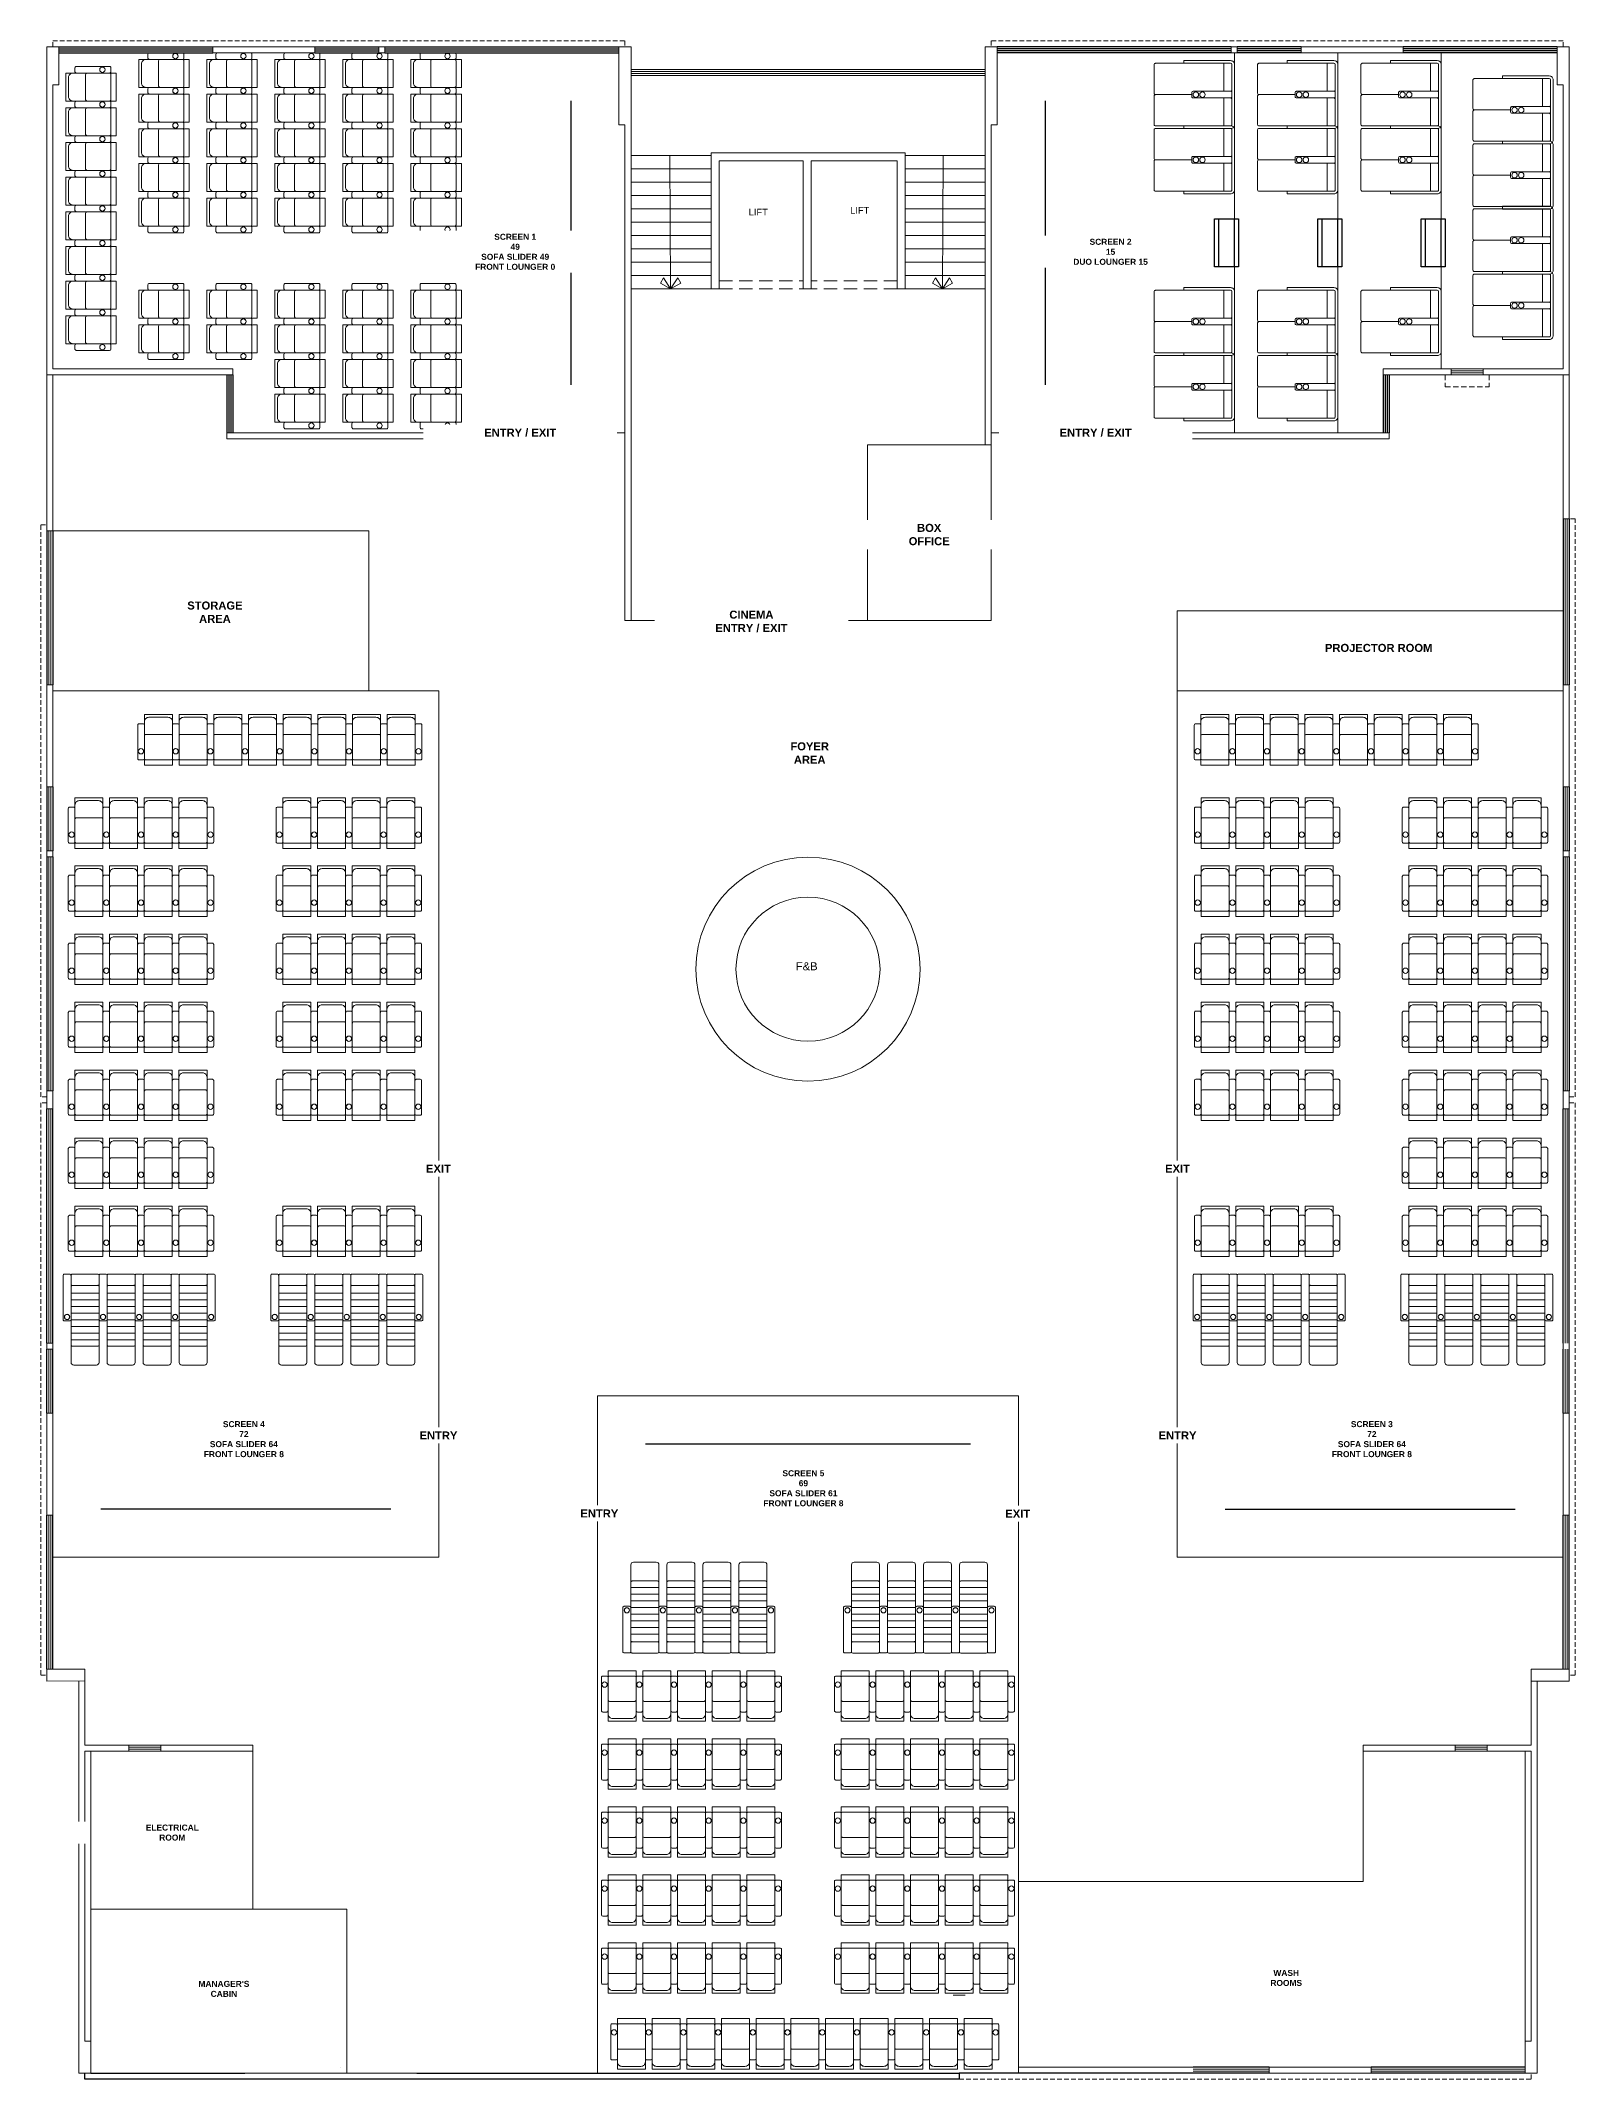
# Model space of a CAD drawing. Header units: inches. Extents: x 1807 to 67852, y 1160 to 20242.
# Drawn here: x 62812 to 63962, y 3466 to 4995 of the extents above; entities that cross this region are included whole.
import ezdxf
from ezdxf.lldxf.tags import DXFTag

# ---------------------------------------------------------------- set-up
doc = ezdxf.new("R2010")
doc.units = ezdxf.units.IN
doc.header["$MEASUREMENT"] = 0
doc.linetypes.add('DASHED', pattern=[0.75, 0.5, -0.25])
for name, color, linetype, lineweight in [('02WINDOW & DOTTED', 8, 'Continuous', 20), ('AP_TEXT', 7, 'Continuous', 13), ('CHAIRS', 34, 'Continuous', 20), ('elev1', 250, 'Continuous', 15), ('Nstair', 8, 'Continuous', 20), ('PROJ.', 8, 'DASHED', 20), ('RAILING', 8, 'Continuous', 25), ('Railing 01', 8, 'Continuous', 18), ('SHOP TEXT', 7, 'Continuous', 15), ('text', 7, 'Continuous', 15), ('wall', 7, 'Continuous', 20), ('WALLS', 7, 'Continuous', 20), ('WINDOW', 8, 'Continuous', 15)]:
    doc.layers.add(name, color=color, linetype=linetype, lineweight=lineweight)
for name, color, linetype in [('Chair', 34, 'Continuous'), ('GF', 36, 'Continuous'), ('step light', 250, 'Continuous')]:
    doc.layers.add(name, color=color, linetype=linetype)
doc.styles.add('Krupalu 1', font='arial.ttf')
doc.styles.add('title block', font='')
doc.styles.get('title block').set_extended_font_data('Gulim')
tags = doc.linetypes.add('HIDDEN', pattern=[0.375, 0.25, -0.125]).pattern_tags.tags
tags[6:7] = [DXFTag(74, 4), DXFTag(75, 0), DXFTag(340, '0'), DXFTag(46, 1.0), DXFTag(50, 0.0), DXFTag(44, 0.0), DXFTag(45, 0.0)]
tags[4:5] = [DXFTag(74, 4), DXFTag(75, 0), DXFTag(340, '0'), DXFTag(46, 1.0), DXFTag(50, 0.0), DXFTag(44, 0.0), DXFTag(45, 0.0)]

# ---------------------------------------------------------------- blocks, each defined once
blk = doc.blocks.new('Recliner chair-01')
at = {"layer": 'CHAIRS', "linetype": 'HIDDEN', "lineweight": -2}
blk.add_lwpolyline([(-10.5, 33.9), (10.5, 33.9), (10.5, -4), (-10.5, -4)], close=True, dxfattribs=at)
at = {"layer": 'CHAIRS', "lineweight": -2}
for points in [[(-7.1, 31.9), (7.1, 31.9, -0.414214), (10.5, 28.5), (10.5, 1, -0.414214), (9.5, 0), (-9.5, 0, -0.414214), (-10.5, 1), (-10.5, 28.5, -0.414214)], [(-10.5, 1), (-10.5, 26, 0.414214), (-11.5, 27), (-14.5, 27, 0.414214), (-15.5, 26), (-15.5, 1, 0.414214), (-14.5, 0), (-11.5, 0, 0.414214)], [(10.5, 1), (10.5, 18, 0.414214), (9.5, 19), (-9.5, 19, 0.414214), (-10.5, 18), (-10.5, 1, 0.414214), (-9.5, 0), (9.5, 0, 0.414214)], [(10.5, 1), (10.5, 26, -0.414214), (11.5, 27), (14.5, 27, -0.414214), (15.5, 26), (15.5, 1, -0.414214), (14.5, 0), (11.5, 0, -0.414214)]]:
    blk.add_lwpolyline(points, format="xyb", close=True, dxfattribs=at)
for centre in [(-13, 6.4), (13.1, 6.4)]:
    blk.add_circle(centre, 2, dxfattribs=at)
blk = doc.blocks.new('*U539')
at = {"layer": 'CHAIRS'}
blk.add_blockref('Recliner chair-01', (0, -14.9), dxfattribs=at)
blk = doc.blocks.new('*U538')
at = {"layer": 'GF', "color": 0, "linetype": 'ByBlock', "lineweight": -2}
for p in [(0, 0), (26, 0), (52, 0), (78, 0)]:
    blk.add_blockref('*U539', p, dxfattribs=at)
at = {"layer": 'GF', "color": 0, "linetype": 'ByBlock', "lineweight": -2, "transparency": 16777216}
for p in [(104, 0), (130, 0), (156, 0), (182, 0)]:
    blk.add_blockref('*U539', p, dxfattribs=at)
blk = doc.blocks.new('*U545')
at = {"layer": 'CHAIRS'}
blk.add_blockref('Recliner chair-01', (0, -14.9), dxfattribs=at)
blk = doc.blocks.new('*U544')
at = {"layer": 'GF', "color": 0, "linetype": 'ByBlock', "lineweight": -2}
for p in [(0, 0), (26, 0), (52, 0), (78, 0)]:
    blk.add_blockref('*U545', p, dxfattribs=at)
at = {"layer": 'GF', "color": 0, "linetype": 'ByBlock', "lineweight": -2, "transparency": 16777216}
for p in [(0, -51), (26, -51), (52, -51), (78, -51), (0, -102), (26, -102), (52, -102), (78, -102), (0, -153), (26, -153), (52, -153), (78, -153), (0, -204), (26, -204), (52, -204), (78, -204), (0, -255), (26, -255), (52, -255), (78, -255), (0, -306), (26, -306), (52, -306), (78, -306)]:
    blk.add_blockref('*U545', p, dxfattribs=at)
blk = doc.blocks.new("Lounger - 21''")
at = {"layer": 'CHAIRS', "color": 250}
for p, q in [((-10.5, -14.3), (10.5, -14.3)), ((-10.5, -19.3), (10.5, -19.3)), ((-10.5, -24.3), (10.5, -24.3)), ((-10.5, -29.3), (10.5, -29.3)), ((-10.5, -34.3), (10.5, -34.3)), ((-10.5, -39.3), (10.5, -39.3)), ((-10.5, -44.3), (10.5, -44.3)), ((-10.5, -49.3), (10.5, -49.3))]:
    blk.add_line(p, q, dxfattribs=at)
at = {"layer": 'CHAIRS'}
for points in [[(-9.5, -8.5), (9.5, -8.5, 0.414214), (10.5, -7.5), (10.5, -1, 0.414214), (9.5, 0), (-9.5, 0, 0.414214), (-10.5, -1), (-10.5, -7.5, 0.414214)], [(-16.5, -1.1), (-16.5, -34.1, 0.414214), (-15.5, -35.1), (-11.5, -35.1, 0.414214), (-10.5, -34.1), (-10.5, -1.1, 0.414214), (-11.5, -0.1), (-15.5, -0.1, 0.414214)], [(-9.5, -8.5), (9.5, -8.5, -0.414214), (10.5, -9.5), (10.5, -66.2, -0.414214), (8.5, -68.2), (-8.5, -68.2, -0.414214), (-10.5, -66.2), (-10.5, -9.5, -0.414214)], [(16.5, -1.1), (16.5, -34.1, -0.414214), (15.5, -35.1), (11.5, -35.1, -0.414214), (10.5, -34.1), (10.5, -1.1, -0.414214), (11.5, -0.1), (15.5, -0.1, -0.414214)]]:
    blk.add_lwpolyline(points, format="xyb", close=True, dxfattribs=at)
blk.add_lwpolyline([(-10.5, -43.7), (-10.5, -53.1, 0.414214), (-9.5, -54.1), (9.5, -54.1, 0.414214), (10.5, -53.1), (10.5, -43.7)], format="xyb", dxfattribs=at)
for centre, radius in [((-13.5, -32.1), 1.99), ((-13.5, -32.1), 1.89), ((13.5, -32.1), 1.99), ((13.5, -32.1), 1.89)]:
    blk.add_circle(centre, radius, dxfattribs=at)
blk = doc.blocks.new('*U549')
at = {"layer": 'CHAIRS'}
blk.add_blockref("Lounger - 21''", (0, 34.1, -172020), dxfattribs=at)
blk = doc.blocks.new('*U548')
at = {"layer": 'elev1', "color": 0, "linetype": 'ByBlock', "lineweight": -2}
for p in [(0, 0), (27, 0), (54, 0), (81, 0)]:
    blk.add_blockref('*U549', p, dxfattribs=at)
blk = doc.blocks.new('*U535')
at = {"layer": 'CHAIRS'}
blk.add_blockref("Lounger - 21''", (0, 34.1, -172020), dxfattribs=at)
blk = doc.blocks.new('*U534')
at = {"layer": 'elev1', "color": 0, "linetype": 'ByBlock', "lineweight": -2}
for p in [(0, 0), (27, 0), (54, 0), (81, 0)]:
    blk.add_blockref('*U535', p, dxfattribs=at)
blk = doc.blocks.new('*U543')
at = {"layer": 'CHAIRS'}
blk.add_blockref('Recliner chair-01', (0, -14.9), dxfattribs=at)
blk = doc.blocks.new('*U542')
at = {"layer": 'GF', "color": 0, "linetype": 'ByBlock', "lineweight": -2}
for p in [(0, 0), (26, 0), (52, 0), (78, 0)]:
    blk.add_blockref('*U543', p, dxfattribs=at)
at = {"layer": 'GF', "color": 0, "linetype": 'ByBlock', "lineweight": -2, "transparency": 16777216}
for p in [(104, 0), (130, 0), (156, 0), (182, 0)]:
    blk.add_blockref('*U543', p, dxfattribs=at)
blk = doc.blocks.new('*U531')
at = {"layer": 'CHAIRS'}
blk.add_blockref('Recliner chair-01', (0, -14.9), dxfattribs=at)
blk = doc.blocks.new('*U530')
at = {"layer": 'GF', "color": 0, "linetype": 'ByBlock', "lineweight": -2}
for p in [(0, 0), (26, 0), (52, 0), (78, 0)]:
    blk.add_blockref('*U531', p, dxfattribs=at)
at = {"layer": 'GF', "color": 0, "linetype": 'ByBlock', "lineweight": -2, "transparency": 16777216}
for p in [(0, -51), (26, -51), (52, -51), (78, -51), (0, -102), (26, -102), (52, -102), (78, -102), (0, -153), (26, -153), (52, -153), (78, -153), (0, -204), (26, -204), (52, -204), (78, -204), (0, -255), (26, -255), (52, -255), (78, -255), (0, -306), (26, -306), (52, -306), (78, -306)]:
    blk.add_blockref('*U531', p, dxfattribs=at)
blk = doc.blocks.new('*U547')
at = {"layer": 'CHAIRS'}
blk.add_blockref("Lounger - 21''", (0, 34.1, -172020), dxfattribs=at)
blk = doc.blocks.new('*U546')
at = {"layer": 'elev1', "color": 0, "linetype": 'ByBlock', "lineweight": -2}
for p in [(0, 0), (27, 0), (54, 0), (81, 0)]:
    blk.add_blockref('*U547', p, dxfattribs=at)
blk = doc.blocks.new('*U541')
at = {"layer": 'CHAIRS'}
blk.add_blockref('Recliner chair-01', (0, -14.9), dxfattribs=at)
blk = doc.blocks.new('*U540')
at = {"layer": 'GF', "color": 0, "linetype": 'ByBlock', "lineweight": -2}
for p in [(0, 0), (26, 0), (52, 0), (78, 0)]:
    blk.add_blockref('*U541', p, dxfattribs=at)
at = {"layer": 'GF', "color": 0, "linetype": 'ByBlock', "lineweight": -2, "transparency": 16777216}
for p in [(0, -51), (26, -51), (52, -51), (78, -51), (0, -102), (26, -102), (52, -102), (78, -102), (0, -153), (26, -153), (52, -153), (78, -153), (0, -204), (26, -204), (52, -204), (78, -204)]:
    blk.add_blockref('*U541', p, dxfattribs=at)
blk = doc.blocks.new('*U551')
at = {"layer": 'CHAIRS'}
blk.add_blockref("Lounger - 21''", (0, 34.1, -172020), dxfattribs=at)
blk = doc.blocks.new('*U550')
at = {"layer": 'elev1', "color": 0, "linetype": 'ByBlock', "lineweight": -2}
for p in [(0, 0), (27, 0), (54, 0), (81, 0)]:
    blk.add_blockref('*U551', p, dxfattribs=at)
blk = doc.blocks.new('*U553')
at = {"layer": 'CHAIRS'}
blk.add_blockref('Recliner chair-01', (0, -14.9), dxfattribs=at)
blk = doc.blocks.new('*U552')
at = {"layer": 'GF', "color": 0, "linetype": 'ByBlock', "lineweight": -2}
for p in [(0, 0), (26, 0), (52, 0), (78, 0)]:
    blk.add_blockref('*U553', p, dxfattribs=at)
at = {"layer": 'GF', "color": 0, "linetype": 'ByBlock', "lineweight": -2, "transparency": 16777216}
for p in [(104, 0), (130, 0), (156, 0), (182, 0)]:
    blk.add_blockref('*U553', p, dxfattribs=at)
blk = doc.blocks.new('*U555')
at = {"layer": 'CHAIRS'}
blk.add_blockref('Recliner chair-01', (0, -14.9), dxfattribs=at)
blk = doc.blocks.new('*U554')
at = {"layer": 'GF', "color": 0, "linetype": 'ByBlock', "lineweight": -2}
for p in [(0, 0), (26, 0), (52, 0)]:
    blk.add_blockref('*U555', p, dxfattribs=at)
at = {"layer": 'GF', "color": 0, "linetype": 'ByBlock', "lineweight": -2, "transparency": 16777216}
for p in [(78, 0), (104, 0), (0, -51), (26, -51), (52, -51), (78, -51), (104, -51), (0, -102), (26, -102), (52, -102), (78, -102), (104, -102), (0, -153), (26, -153), (52, -153), (78, -153), (104, -153), (0, -204), (26, -204), (52, -204), (78, -204), (104, -204)]:
    blk.add_blockref('*U555', p, dxfattribs=at)
blk = doc.blocks.new('*U557')
at = {"layer": 'CHAIRS'}
blk.add_blockref('Recliner chair-01', (0, -14.9), dxfattribs=at)
blk = doc.blocks.new('*U556')
at = {"layer": 'GF', "color": 0, "linetype": 'ByBlock', "lineweight": -2}
for p in [(0, 0), (26, 0)]:
    blk.add_blockref('*U557', p, dxfattribs=at)
at = {"layer": 'GF', "color": 0, "linetype": 'ByBlock', "lineweight": -2, "transparency": 16777216}
for p in [(0, -51), (26, -51)]:
    blk.add_blockref('*U557', p, dxfattribs=at)
blk = doc.blocks.new('*U559')
at = {"layer": 'CHAIRS'}
blk.add_blockref('Recliner chair-01', (0, -14.9), dxfattribs=at)
blk = doc.blocks.new('*U558')
at = {"layer": 'GF', "color": 0, "linetype": 'ByBlock', "lineweight": -2}
for p in [(0, 0), (26, 0)]:
    blk.add_blockref('*U559', p, dxfattribs=at)
at = {"layer": 'GF', "color": 0, "linetype": 'ByBlock', "lineweight": -2, "transparency": 16777216}
for p in [(52, 0), (78, 0), (0, -51), (26, -51), (52, -51), (78, -51), (0, -102), (26, -102), (52, -102), (78, -102)]:
    blk.add_blockref('*U559', p, dxfattribs=at)
blk = doc.blocks.new('*U561')
at = {"layer": 'CHAIRS'}
blk.add_blockref('Recliner chair-01', (0, -14.9), dxfattribs=at)
blk = doc.blocks.new('*U560')
at = {"layer": 'GF', "color": 0, "linetype": 'ByBlock', "lineweight": -2}
for p in [(0, 0), (26, 0), (52, 0), (78, 0)]:
    blk.add_blockref('*U561', p, dxfattribs=at)
at = {"layer": 'GF', "color": 0, "linetype": 'ByBlock', "lineweight": -2, "transparency": 16777216}
for p in [(104, 0), (130, 0), (156, 0), (182, 0), (208, 0), (234, 0), (260, 0)]:
    blk.add_blockref('*U561', p, dxfattribs=at)
blk = doc.blocks.new('*U563')
at = {"layer": 'CHAIRS'}
blk.add_blockref('Recliner chair-01', (0, -14.9), dxfattribs=at)
blk = doc.blocks.new('*U562')
at = {"layer": 'GF', "color": 0, "linetype": 'ByBlock', "lineweight": -2}
for p in [(0, 0), (26, 0), (52, 0), (78, 0)]:
    blk.add_blockref('*U563', p, dxfattribs=at)
at = {"layer": 'GF', "color": 0, "linetype": 'ByBlock', "lineweight": -2, "transparency": 16777216}
for p in [(104, 0), (0, -51), (26, -51), (52, -51), (78, -51), (104, -51), (0, -102), (26, -102), (52, -102), (78, -102), (104, -102), (0, -153), (26, -153), (52, -153), (78, -153), (104, -153), (0, -204), (26, -204), (52, -204), (78, -204), (104, -204)]:
    blk.add_blockref('*U563', p, dxfattribs=at)
blk = doc.blocks.new('*U569')
at = {"layer": 'CHAIRS'}
blk.add_blockref('Recliner chair-01', (0, -14.9), dxfattribs=at)
blk = doc.blocks.new('*U568')
at = {"layer": 'GF', "color": 0, "linetype": 'ByBlock', "lineweight": -2}
for p in [(0, 0), (26, 0), (52, 0), (78, 0)]:
    blk.add_blockref('*U569', p, dxfattribs=at)
at = {"layer": 'GF', "color": 0, "linetype": 'ByBlock', "lineweight": -2, "transparency": 16777216}
for p in [(104, 0), (0, -51), (26, -51), (52, -51), (78, -51), (104, -51), (0, -102), (26, -102), (52, -102), (78, -102), (104, -102), (0, -153), (26, -153), (52, -153), (78, -153), (104, -153), (0, -204), (26, -204), (52, -204), (78, -204), (104, -204)]:
    blk.add_blockref('*U569', p, dxfattribs=at)
blk = doc.blocks.new('*U567')
at = {"layer": 'CHAIRS'}
blk.add_blockref("Lounger - 21''", (0, 34.1, -172020), dxfattribs=at)
blk = doc.blocks.new('*U566')
at = {"layer": 'elev1', "color": 0, "linetype": 'ByBlock', "lineweight": -2}
for p in [(0, 0), (27, 0), (54, 0), (81, 0)]:
    blk.add_blockref('*U567', p, dxfattribs=at)
blk = doc.blocks.new('*U571')
at = {"layer": 'CHAIRS'}
blk.add_blockref("Lounger - 21''", (0, 34.1, -172020), dxfattribs=at)
blk = doc.blocks.new('*U570')
at = {"layer": 'elev1', "color": 0, "linetype": 'ByBlock', "lineweight": -2}
for p in [(0, 0), (27, 0), (54, 0), (81, 0)]:
    blk.add_blockref('*U571', p, dxfattribs=at)
blk = doc.blocks.new('*U565')
at = {"layer": 'CHAIRS'}
blk.add_blockref('Recliner chair-01', (0, -14.9), dxfattribs=at)
blk = doc.blocks.new('*U564')
at = {"layer": 'GF', "color": 0, "linetype": 'ByBlock', "lineweight": -2}
for p in [(0, 0), (26, 0), (52, 0), (78, 0)]:
    blk.add_blockref('*U565', p, dxfattribs=at)
blk = doc.blocks.new('*U573')
at = {"layer": 'CHAIRS'}
blk.add_blockref('Recliner chair-01', (0, -14.9), dxfattribs=at)
blk = doc.blocks.new('*U572')
at = {"layer": 'GF', "color": 0, "linetype": 'ByBlock', "lineweight": -2}
for p in [(0, 0), (26, 0), (52, 0), (78, 0)]:
    blk.add_blockref('*U573', p, dxfattribs=at)
at = {"layer": 'GF', "color": 0, "linetype": 'ByBlock', "lineweight": -2, "transparency": 16777216}
for p in [(0, -51), (26, -51), (52, -51), (78, -51), (0, -102), (26, -102), (52, -102), (78, -102), (0, -153), (26, -153), (52, -153), (78, -153), (0, -204), (26, -204), (52, -204), (78, -204)]:
    blk.add_blockref('*U573', p, dxfattribs=at)
blk = doc.blocks.new('*U575')
at = {"layer": 'CHAIRS'}
blk.add_blockref('Recliner chair-01', (0, -14.9), dxfattribs=at)
blk = doc.blocks.new('*U574')
at = {"layer": 'GF', "color": 0, "linetype": 'ByBlock', "lineweight": -2}
for p in [(0, 0), (26, 0), (52, 0), (78, 0)]:
    blk.add_blockref('*U575', p, dxfattribs=at)
blk = doc.blocks.new('Lounger with enclosure - Single arm-flat-18')
at = {"layer": 'CHAIRS', "ltscale": 5}
for p, q in [((-607, -207), (-65, -207)), ((65, -207), (607, -207))]:
    blk.add_line(p, q, dxfattribs=at)
at = {"layer": 'CHAIRS'}
for points in [[(-658, -981), (-607, -981), (-607, -77, -0.414214), (-581, -52), (581, -52, -0.414214), (607, -77), (607, -981), (658, -981), (658, -77, 0.414214), (581, 0), (-581, 0, 0.414214), (-658, -77)], [(39, -826), (-39, -826, -0.414214), (-65, -800), (-65, -77, -0.414214), (-39, -52), (39, -52, -0.414214), (65, -77), (65, -800, -0.414214)]]:
    blk.add_lwpolyline(points, format="xyb", close=True, dxfattribs=at)
for points in [[(0, -826), (0, -1528, -0.414214), (-26, -1554), (-581, -1554, -0.414214), (-607, -1528), (-607, -77, -0.414214), (-581, -52), (-90, -52, -0.414214), (-65, -77), (-65, -800, 0.414214), (-39, -826), (0, -826)], [(0, -826), (0, -1528, 0.414214), (26, -1554), (581, -1554, 0.414214), (607, -1528), (607, -77, 0.414214), (581, -52), (90, -52, 0.414214), (65, -77), (65, -800, -0.414214), (39, -826), (0, -826)]]:
    blk.add_lwpolyline(points, format="xyb", dxfattribs=at)
at = {"layer": 'CHAIRS', "ltscale": 5}
for centre in [(0, -620), (0, -749)]:
    blk.add_circle(centre, 52.9, dxfattribs=at)
blk = doc.blocks.new('*U577')
at = {"layer": 'WALLS', "ltscale": 5, "xscale": 0.0387378005297279, "yscale": 0.0387378005297279, "zscale": 0.0387378005297279}
blk.add_blockref('Lounger with enclosure - Single arm-flat-18', (0, 30.1), dxfattribs=at)
blk = doc.blocks.new('*U576')
at = {"layer": 'Chair', "color": 0, "linetype": 'ByBlock', "lineweight": -2}
for p in [(0, 0), (48.9, 0), (97.7, 0), (146.6, 0)]:
    blk.add_blockref('*U577', p, dxfattribs=at)
blk = doc.blocks.new('*U579')
at = {"layer": 'WALLS', "ltscale": 5, "xscale": 0.0387378005297279, "yscale": 0.0387378005297279, "zscale": 0.0387378005297279}
blk.add_blockref('Lounger with enclosure - Single arm-flat-18', (0, 30.1), dxfattribs=at)
blk = doc.blocks.new('*U578')
at = {"layer": 'Chair', "color": 0, "linetype": 'ByBlock', "lineweight": -2}
blk.add_blockref('*U579', (0, 0), dxfattribs=at)
blk = doc.blocks.new('*U533')
at = {"layer": 'WALLS', "ltscale": 5, "xscale": 0.0387378005297279, "yscale": 0.0387378005297279, "zscale": 0.0387378005297279}
blk.add_blockref('Lounger with enclosure - Single arm-flat-18', (0, 30.1), dxfattribs=at)
blk = doc.blocks.new('*U532')
at = {"layer": 'Chair', "color": 0, "linetype": 'ByBlock', "lineweight": -2}
for p in [(0, 0), (48.9, 0), (0, -77.5), (48.9, -77.5), (0, -155), (48.9, -155)]:
    blk.add_blockref('*U533', p, dxfattribs=at)
blk = doc.blocks.new('steplight')
at = {"layer": 'step light', "ltscale": 60, "elevation": 1.4}
for points in [[(161565.4, -82860.6), (161583.4, -82860.6), (161583.4, -82896.6), (161565.4, -82896.6)], [(161565.4, -82860.6), (161568.4, -82860.6), (161568.4, -82896.6), (161565.4, -82896.6)], [(161580.4, -82860.6), (161583.4, -82860.6), (161583.4, -82896.6), (161580.4, -82896.6)]]:
    blk.add_lwpolyline(points, close=True, dxfattribs=at)
blk = doc.blocks.new('*U537')
at = {"layer": 'WALLS', "ltscale": 5, "xscale": 0.0387378005297279, "yscale": 0.0387378005297279, "zscale": 0.0387378005297279}
blk.add_blockref('Lounger with enclosure - Single arm-flat-18', (0, 30.1), dxfattribs=at)
blk = doc.blocks.new('*U536')
at = {"layer": 'Chair', "color": 0, "linetype": 'ByBlock', "lineweight": -2}
blk.add_blockref('*U537', (0, 0), dxfattribs=at)
at = {"layer": 'Chair', "color": 0, "linetype": 'ByBlock', "lineweight": -2, "transparency": 16777216}
for p in [(48.9, 0), (0, -77.5), (48.9, -77.5)]:
    blk.add_blockref('*U537', p, dxfattribs=at)

msp = doc.modelspace()

# ---------------------------------------------------------------- linework, layer by layer
at = {"layer": '02WINDOW & DOTTED'}
for p, q in [((63519.8, 4973.4), (63254.1, 4973.4)), ((63519.8, 4971.9), (63254.1, 4971.9)), ((63519.8, 4970.4), (63254.1, 4970.4)), ((63519.8, 4968.9), (63254.1, 4968.9))]:
    msp.add_line(p, q, dxfattribs=at)
at = {"layer": '02WINDOW & DOTTED', "linetype": 'DASHED', "ltscale": 20}
for p, q in [((63320.3, 4814.9), (63383.3, 4814.9)), ((63453.8, 4814.9), (63389.3, 4814.9)), ((63320.3, 4808.9), (63383.3, 4808.9)), ((63453.8, 4808.9), (63389.3, 4808.9))]:
    msp.add_line(p, q, dxfattribs=at)
at = {"layer": 'Nstair', "ltscale": 10}
for p, q in [((63314.3, 4908.9), (63254.3, 4908.9)), ((63283.5, 4908.9), (63284, 4808.9)), ((63459.8, 4908.9), (63519.8, 4908.9)), ((63488.4, 4908.9), (63487.8, 4808.9)), ((63314.3, 4898.9), (63254.3, 4898.9)), ((63459.8, 4898.9), (63519.8, 4898.9)), ((63314.3, 4888.9), (63254.3, 4888.9)), ((63314.3, 4878.9), (63254.3, 4878.9)), ((63459.8, 4888.9), (63519.8, 4888.9)), ((63459.8, 4878.9), (63519.8, 4878.9)), ((63314.3, 4868.9), (63254.3, 4868.9)), ((63459.8, 4868.9), (63519.8, 4868.9)), ((63314.3, 4858.9), (63254.3, 4858.9)), ((63314.3, 4848.9), (63254.3, 4848.9)), ((63459.8, 4858.9), (63519.8, 4858.9)), ((63459.8, 4848.9), (63519.8, 4848.9)), ((63314.3, 4838.9), (63254.3, 4838.9)), ((63459.8, 4838.9), (63519.8, 4838.9)), ((63314.3, 4828.9), (63254.3, 4828.9)), ((63314.3, 4818.9), (63254.3, 4818.9)), ((63276.5, 4813.1), (63278.6, 4817)), ((63278.6, 4817), (63284, 4808.9)), ((63289.4, 4817), (63284, 4808.9)), ((63291.6, 4813.1), (63289.4, 4817)), ((63459.8, 4828.9), (63519.8, 4828.9)), ((63459.8, 4818.9), (63519.8, 4818.9)), ((63480.3, 4813.1), (63482.5, 4817)), ((63482.5, 4817), (63487.8, 4808.9)), ((63493.2, 4817), (63487.8, 4808.9)), ((63495.4, 4813.1), (63493.2, 4817)), ((63314.3, 4808.9), (63254.3, 4808.9)), ((63284, 4808.9), (63276.5, 4813.1)), ((63284, 4808.9), (63291.6, 4813.1)), ((63459.8, 4808.9), (63519.8, 4808.9)), ((63487.8, 4808.9), (63480.3, 4813.1)), ((63487.8, 4808.9), (63495.4, 4813.1))]:
    msp.add_line(p, q, dxfattribs=at)
at = {"layer": 'PROJ.', "ltscale": 8}
for p, q in [((63864.8, 4744.4), (63864.8, 4735.4)), ((63897.8, 4744.4), (63897.8, 4735.4)), ((63864.8, 4735.4), (63897.8, 4735.4))]:
    msp.add_line(p, q, dxfattribs=at)
at = {"layer": 'PROJ.', "ltscale": 7}
for points in [[(62820.8, 4990.4), (62820.8, 4994.9), (63249.8, 4994.9), (63249.8, 4990.4)], [(63953.3, 4990.4), (63953.3, 4994.9), (63524.3, 4994.9), (63524.3, 4990.4)], [(62816.3, 4202.9), (62811.8, 4202.9), (62811.8, 4631.9), (62816.3, 4631.9)], [(63957.8, 4202.9), (63962.3, 4202.9), (63962.3, 4636.4), (63957.8, 4636.4)], [(62816.3, 4198.4), (62811.8, 4198.4), (62811.8, 3769.4), (62816.3, 3769.4)], [(63957.8, 4198.4), (63962.3, 4198.4), (63962.3, 3769.4), (63957.8, 3769.4)], [(63500.3, 3470.9), (63500.3, 3466.4), (63929.3, 3466.4), (63929.3, 3470.9)]]:
    msp.add_lwpolyline(points, dxfattribs=at)
at = {"layer": 'RAILING'}
for p, q in [((62825.3, 4990.4), (62940.8, 4990.4)), ((62825.3, 4988.9), (62940.8, 4988.9)), ((62825.3, 4987.4), (62940.8, 4987.4)), ((62825.3, 4985.9), (62940.8, 4985.9)), ((63017.3, 4990.4), (63065.3, 4990.4)), ((63017.3, 4988.9), (63065.3, 4988.9)), ((63017.3, 4987.4), (63065.3, 4987.4)), ((63017.3, 4985.9), (63065.3, 4985.9)), ((63069.8, 4990.4), (63245.3, 4990.4)), ((63069.8, 4988.9), (63245.3, 4988.9)), ((63069.8, 4987.4), (63245.3, 4987.4)), ((63069.8, 4985.9), (63245.3, 4985.9)), ((63704.3, 4990.4), (63528.8, 4990.4)), ((63704.3, 4988.9), (63528.8, 4988.9)), ((63704.3, 4987.4), (63528.8, 4987.4)), ((63704.3, 4985.9), (63528.8, 4985.9)), ((63756.8, 4990.4), (63708.8, 4990.4)), ((63756.8, 4988.9), (63708.8, 4988.9)), ((63756.8, 4987.4), (63708.8, 4987.4)), ((63756.8, 4985.9), (63708.8, 4985.9)), ((63948.8, 4990.4), (63833.3, 4990.4)), ((63948.8, 4988.9), (63833.3, 4988.9)), ((63948.8, 4987.4), (63833.3, 4987.4)), ((63948.8, 4985.9), (63833.3, 4985.9)), ((62951.3, 4744.4), (62951.3, 4700.9)), ((62952.8, 4744.4), (62952.8, 4700.9)), ((62954.3, 4744.4), (62954.3, 4700.9)), ((62955.8, 4744.4), (62955.8, 4700.9)), ((63818.3, 4744.4), (63818.3, 4700.9)), ((63819.8, 4744.4), (63819.8, 4700.9)), ((63821.3, 4744.4), (63821.3, 4700.9)), ((63822.8, 4744.4), (63822.8, 4700.9)), ((63953.3, 4636.4), (63953.3, 4511.9)), ((63957.8, 4636.4), (63957.8, 4511.9)), ((62816.3, 4627.4), (62816.3, 4511.9)), ((62820.8, 4627.4), (62820.8, 4511.9)), ((62816.3, 4435.4), (62816.3, 4387.4)), ((62820.8, 4435.4), (62820.8, 4387.4)), ((63953.3, 4435.4), (63953.3, 4387.4)), ((63957.8, 4435.4), (63957.8, 4387.4)), ((62816.3, 4382.9), (62816.3, 4207.4)), ((62820.8, 4382.9), (62820.8, 4207.4)), ((63953.3, 4382.9), (63953.3, 4207.4)), ((63957.8, 4382.9), (63957.8, 4207.4)), ((62816.3, 4018.4), (62816.3, 4193.9)), ((62820.8, 4018.4), (62820.8, 4193.9)), ((63953.3, 4018.4), (63953.3, 4193.9)), ((63957.8, 4018.4), (63957.8, 4193.9)), ((62816.3, 3965.9), (62816.3, 4013.9)), ((62820.8, 3965.9), (62820.8, 4013.9)), ((63953.3, 3965.9), (63953.3, 4013.9)), ((63957.8, 3965.9), (63957.8, 4013.9)), ((62816.3, 3773.9), (62816.3, 3889.4)), ((62820.8, 3773.9), (62820.8, 3889.4)), ((63953.3, 3773.9), (63953.3, 3889.4)), ((63957.8, 3773.9), (63957.8, 3889.4)), ((62849.3, 3470.9), (62964.8, 3470.9)), ((63093.8, 3470.9), (63500.3, 3470.9)), ((63278.3, 3470.9), (63495.8, 3470.9)), ((63675.8, 3470.9), (63500.3, 3470.9)), ((63732.8, 3475.4), (63675.8, 3475.4)), ((63732.8, 3470.9), (63675.8, 3470.9)), ((63924.8, 3475.4), (63809.3, 3475.4)), ((63924.8, 3470.9), (63809.3, 3470.9))]:
    msp.add_line(p, q, dxfattribs=at)
msp.add_lwpolyline([(63500.3, 3470.9), (63500.3, 3466.4), (62844.8, 3466.4), (62844.8, 3470.9)], dxfattribs=at)
at = {"layer": 'Railing 01'}
for p, q in [((63954.8, 4636.4), (63954.8, 4511.9)), ((63956.3, 4636.4), (63956.3, 4511.9)), ((62817.8, 4627.4), (62817.8, 4511.9)), ((62819.3, 4627.4), (62819.3, 4511.9)), ((62817.8, 4435.4), (62817.8, 4387.4)), ((62819.3, 4435.4), (62819.3, 4387.4)), ((63954.8, 4435.4), (63954.8, 4387.4)), ((63956.3, 4435.4), (63956.3, 4387.4)), ((62817.8, 4382.9), (62817.8, 4207.4)), ((62819.3, 4382.9), (62819.3, 4207.4)), ((63954.8, 4382.9), (63954.8, 4207.4)), ((63956.3, 4382.9), (63956.3, 4207.4)), ((62817.8, 4018.4), (62817.8, 4193.9)), ((62819.3, 4018.4), (62819.3, 4193.9)), ((63954.8, 4018.4), (63954.8, 4193.9)), ((63956.3, 4018.4), (63956.3, 4193.9)), ((62817.8, 3965.9), (62817.8, 4013.9)), ((62819.3, 3965.9), (62819.3, 4013.9)), ((63954.8, 3965.9), (63954.8, 4013.9)), ((63956.3, 3965.9), (63956.3, 4013.9)), ((62817.8, 3773.9), (62817.8, 3889.4)), ((62819.3, 3773.9), (62819.3, 3889.4)), ((63954.8, 3773.9), (63954.8, 3889.4)), ((63956.3, 3773.9), (63956.3, 3889.4)), ((63732.8, 3473.9), (63675.8, 3473.9)), ((63732.8, 3472.4), (63675.8, 3472.4)), ((63924.8, 3473.9), (63809.3, 3473.9)), ((63924.8, 3472.4), (63809.3, 3472.4))]:
    msp.add_line(p, q, dxfattribs=at)
at = {"layer": 'step light', "linetype": 'Continuous', "lineweight": 0, "ltscale": 50}
for points in [[(63706.8, 4700.9), (63706.8, 4985.9)], [(63784.3, 4700.9), (63784.3, 4985.9)], [(63861.8, 4748.9), (63861.8, 4985.9)]]:
    msp.add_lwpolyline(points, dxfattribs=at)
at = {"layer": 'wall'}
for p, q in [((62816.3, 4990.4), (62816.3, 4744.4)), ((62816.3, 4990.4), (62825.3, 4990.4)), ((62825.3, 4966.4), (62825.3, 4990.4)), ((62940.8, 4990.4), (62940.8, 4985.9)), ((62940.8, 4990.4), (63017.3, 4990.4)), ((62940.8, 4985.9), (63012.8, 4985.9)), ((63012.8, 4985.9), (63012.8, 4985.9)), ((63017.3, 4985.9), (63012.8, 4985.9)), ((63017.3, 4990.4), (63017.3, 4985.9)), ((63065.3, 4990.4), (63065.3, 4990.4)), ((63065.3, 4990.4), (63069.8, 4990.4)), ((63245.3, 4990.4), (63245.3, 4936.4)), ((63245.3, 4990.4), (63254.3, 4990.4)), ((63254.3, 4990.4), (63254.3, 4560.1)), ((63519.8, 4990.4), (63519.8, 4691.9)), ((63528.8, 4990.4), (63519.8, 4990.4)), ((63528.8, 4990.4), (63528.8, 4936.4)), ((63704.3, 4990.4), (63704.3, 4985.9)), ((63708.8, 4990.4), (63704.3, 4990.4)), ((63708.8, 4990.4), (63708.8, 4985.9)), ((63756.8, 4990.4), (63756.8, 4985.9)), ((63833.3, 4990.4), (63756.8, 4990.4)), ((63833.3, 4985.9), (63756.8, 4985.9)), ((63833.3, 4990.4), (63833.3, 4985.9)), ((63948.8, 4966.4), (63948.8, 4990.4)), ((63957.8, 4990.4), (63948.8, 4990.4)), ((63957.8, 4990.4), (63957.8, 4744.4)), ((62820.8, 4961.9), (62820.8, 4801.4)), ((62825.3, 4961.9), (62820.8, 4961.9)), ((62825.3, 4961.9), (62825.3, 4966.4)), ((63948.8, 4961.9), (63948.8, 4966.4)), ((63948.8, 4966.4), (63948.8, 4966.4)), ((63948.8, 4961.9), (63953.3, 4961.9)), ((63953.3, 4961.9), (63953.3, 4801.4)), ((63245.3, 4931.9), (63245.3, 4936.4)), ((63245.3, 4936.4), (63245.3, 4936.4)), ((63245.3, 4931.9), (63249.8, 4931.9)), ((63249.8, 4931.9), (63249.8, 4560.1)), ((63524.3, 4931.9), (63524.3, 4691.9)), ((63528.8, 4931.9), (63524.3, 4931.9)), ((63528.8, 4931.9), (63528.8, 4936.4)), ((63528.8, 4936.4), (63528.8, 4936.4)), ((63389.3, 4910.9), (63314.3, 4910.9)), ((63314.3, 4910.9), (63314.3, 4808.9)), ((63383.3, 4910.9), (63459.8, 4910.9)), ((63459.8, 4910.9), (63459.8, 4808.9)), ((63320.3, 4808.9), (63320.3, 4904.9)), ((63320.3, 4904.9), (63383.3, 4904.9)), ((63383.3, 4904.9), (63383.3, 4808.9)), ((63383.3, 4808.9), (63383.3, 4904.9)), ((63389.3, 4808.9), (63389.3, 4904.9)), ((63453.8, 4904.9), (63389.3, 4904.9)), ((63389.3, 4904.9), (63389.3, 4808.9)), ((63453.8, 4808.9), (63453.8, 4904.9)), ((62820.8, 4801.4), (62820.8, 4796.9)), ((62820.8, 4801.4), (62820.8, 4801.4)), ((63314.3, 4808.9), (63320.3, 4808.9)), ((63383.3, 4808.9), (63389.3, 4808.9)), ((63389.3, 4808.9), (63383.3, 4808.9)), ((63459.8, 4808.9), (63453.8, 4808.9)), ((63953.3, 4801.4), (63953.3, 4796.9)), ((63953.3, 4801.4), (63953.3, 4801.4)), ((62820.8, 4796.9), (62820.8, 4796.9)), ((62820.8, 4796.9), (62820.8, 4748.9)), ((63953.3, 4796.9), (63953.3, 4796.9)), ((63953.3, 4796.9), (63953.3, 4748.9)), ((62880.8, 4744.4), (62816.3, 4744.4)), ((62880.8, 4748.9), (62820.8, 4748.9)), ((62955.8, 4748.9), (62880.8, 4748.9)), ((62955.8, 4744.4), (62880.8, 4744.4)), ((62955.8, 4748.9), (62955.8, 4744.4)), ((63818.3, 4748.9), (63869.3, 4748.9)), ((63818.3, 4748.9), (63818.3, 4744.4)), ((63818.3, 4744.4), (63869.3, 4744.4)), ((63869.3, 4748.9), (63869.3, 4744.4)), ((63893.3, 4748.9), (63893.3, 4744.4)), ((63893.3, 4748.9), (63953.3, 4748.9)), ((63893.3, 4744.4), (63957.8, 4744.4)), ((62951.3, 4700.9), (62951.3, 4696.4)), ((63822.8, 4700.9), (63822.8, 4696.4)), ((62816.3, 4627.4), (62816.3, 4636.4)), ((62816.3, 4511.9), (62816.3, 4435.4)), ((62820.8, 4511.9), (62816.3, 4511.9)), ((62820.8, 4511.9), (62820.8, 4439.9)), ((63953.3, 4511.9), (63953.3, 4439.9)), ((63953.3, 4511.9), (63957.8, 4511.9)), ((63957.8, 4511.9), (63957.8, 4435.4)), ((62820.8, 4435.4), (62816.3, 4435.4)), ((62820.8, 4439.9), (62820.8, 4439.9)), ((62820.8, 4439.9), (62820.8, 4435.4)), ((63953.3, 4439.9), (63953.3, 4439.9)), ((63953.3, 4439.9), (63953.3, 4435.4)), ((63953.3, 4435.4), (63957.8, 4435.4)), ((62816.3, 4382.9), (62816.3, 4387.4)), ((63957.8, 4382.9), (63957.8, 4387.4)), ((62816.3, 4207.4), (62816.3, 4198.4)), ((63957.8, 4207.4), (63957.8, 4198.4)), ((62816.3, 4193.9), (62816.3, 4202.9)), ((63957.8, 4193.9), (63957.8, 4202.9)), ((62816.3, 4018.4), (62816.3, 4013.9)), ((63957.8, 4018.4), (63957.8, 4013.9)), ((62816.3, 3889.4), (62816.3, 3965.9)), ((62820.8, 3889.4), (62820.8, 3961.4)), ((63953.3, 3965.9), (63957.8, 3965.9)), ((63953.3, 3961.4), (63953.3, 3965.9)), ((63953.3, 3889.4), (63953.3, 3961.4)), ((63957.8, 3889.4), (63957.8, 3965.9)), ((63953.3, 3893.9), (63953.3, 3893.9)), ((63953.3, 3889.4), (63957.8, 3889.4)), ((62840.3, 3773.9), (62816.3, 3773.9)), ((62816.3, 3773.9), (62816.3, 3764.9)), ((62844.8, 3765), (62816.3, 3764.9)), ((62840.3, 3773.9), (62840.3, 3773.9)), ((62840.3, 3773.9), (62844.8, 3773.9)), ((62844.8, 3764.9), (62844.8, 3773.9)), ((63933.8, 3773.9), (63933.8, 3773.9)), ((62840.3, 3716.9), (62840.3, 3470.9)), ((62877.8, 3716.9), (62844.8, 3716.9)), ((62877.8, 3716.9), (62877.8, 3712.4)), ((62970.8, 3716.9), (62901.8, 3716.9)), ((62901.8, 3716.9), (62901.8, 3712.4)), ((62970.8, 3716.9), (62970.8, 3712.4)), ((63803.3, 3716.9), (63803.3, 3712.4)), ((63803.3, 3716.9), (63872.3, 3716.9)), ((63872.3, 3716.9), (63872.3, 3712.4)), ((63896.3, 3716.9), (63896.3, 3712.4)), ((63896.3, 3716.9), (63929.3, 3716.9)), ((63933.8, 3716.9), (63933.8, 3470.9)), ((62844.8, 3712.4), (62844.8, 3494.9)), ((62877.8, 3712.4), (62844.8, 3712.4)), ((62970.8, 3712.4), (62901.8, 3712.4)), ((63803.3, 3712.4), (63872.3, 3712.4)), ((63896.3, 3712.4), (63929.3, 3712.4)), ((63929.3, 3712.4), (63929.3, 3494.9)), ((63500.3, 3529.4), (63495.8, 3529.4)), ((63500.3, 3529.4), (63500.3, 3529.4)), ((63504.8, 3529.4), (63500.3, 3529.4)), ((62849.3, 3494.9), (62849.3, 3470.9)), ((63924.8, 3494.9), (63924.8, 3470.9)), ((62849.3, 3470.9), (62840.3, 3470.9)), ((62964.8, 3470.9), (63093.8, 3470.9)), ((63036.8, 3475.4), (63036.8, 3475.4)), ((63273.8, 3470.9), (63278.3, 3470.9)), ((63732.8, 3475.4), (63732.8, 3470.9)), ((63737.3, 3475.4), (63732.8, 3475.4)), ((63809.3, 3470.9), (63732.8, 3470.9)), ((63737.3, 3475.4), (63737.3, 3475.4)), ((63809.3, 3475.4), (63737.3, 3475.4)), ((63924.8, 3470.9), (63933.8, 3470.9))]:
    msp.add_line(p, q, dxfattribs=at)
for points in [[(62955.8, 4700.9), (62951.3, 4700.9)], [(62951.3, 4696.4), (63110.3, 4696.4)], [(63822.8, 4696.4), (63663.8, 4696.4), (63663.8, 4700.9), (63822.8, 4700.9)]]:
    msp.add_lwpolyline(points, dxfattribs=at)
at = {"layer": 'WALLS', "lineweight": 30}
for p, q in [((63209.1, 4949.9), (63209.1, 4736.9)), ((63564.8, 4949.9), (63564.8, 4736.9)), ((63265.1, 3942.7), (63508.9, 3942.7)), ((63074.3, 3893.9), (62856.8, 3893.9)), ((63699.8, 3893.9), (63917.3, 3893.9))]:
    msp.add_line(p, q, dxfattribs=at)
at = {"layer": 'WALLS'}
for p, q in [((63110.3, 4700.9), (63249.8, 4700.9)), ((63663.8, 4700.9), (63524.3, 4700.9)), ((63524.3, 4691.9), (63519.8, 4691.9)), ((63249.8, 4560.1), (63254.3, 4560.1)), ((63254.3, 4560.1), (63431.7, 4560.1)), ((62844.8, 3712.4), (62970.8, 3712.4)), ((62849.3, 3712.4), (62970.8, 3712.4))]:
    msp.add_line(p, q, dxfattribs=at)
for points in [[(63069.8, 4985.9), (63065.3, 4985.9), (63065.3, 4990.4), (63069.8, 4990.4)], [(62816.3, 4744.4), (62820.8, 4744.4), (62820.8, 4627.4), (62816.3, 4627.4)], [(63953.3, 4744.4), (63957.8, 4744.4), (63957.8, 4636.4), (63953.3, 4636.4)], [(63110.3, 4696.4), (62951.3, 4696.4), (62951.3, 4700.9), (63110.3, 4700.9)], [(63431.7, 4691.9), (63524.3, 4691.9), (63524.3, 4560.1), (63431.7, 4560.1)], [(63057.8, 4507.4), (62820.8, 4507.4), (62820.8, 4627.4), (63057.8, 4627.4)], [(63663.8, 4507.4), (63953.3, 4507.4), (63953.3, 4567.4), (63663.8, 4567.4)], [(63110.3, 3857.9), (62820.8, 3857.9), (62820.8, 4507.4), (63110.3, 4507.4)], [(62820.8, 4382.9), (62816.3, 4382.9), (62816.3, 4387.4), (62820.8, 4387.4)], [(63953.3, 4387.4), (63957.8, 4387.4), (63957.8, 4382.9), (63953.3, 4382.9)], [(62820.8, 4193.9), (62816.3, 4193.9), (62816.3, 4207.4), (62820.8, 4207.4)], [(63953.3, 4207.4), (63957.8, 4207.4), (63957.8, 4193.9), (63953.3, 4193.9)], [(62820.8, 4013.9), (62816.3, 4013.9), (62816.3, 4018.4), (62820.8, 4018.4)], [(63544.9, 3470.9), (63229.1, 3470.9), (63229.1, 3978.7), (63544.9, 3978.7)], [(62816.3, 3965.9), (62820.8, 3965.9), (62820.8, 3889.4), (62816.3, 3889.4)], [(63929.3, 3764.9), (63957.8, 3764.9), (63957.8, 3773.9), (63929.3, 3773.9)]]:
    msp.add_lwpolyline(points, close=True, dxfattribs=at)
for points in [[(63704.3, 4985.9), (63708.8, 4985.9)], [(62840.3, 3716.9), (62840.3, 3764.9)], [(62844.8, 3716.9), (62844.8, 3764.9)], [(63929.3, 3716.9), (63929.3, 3764.9)], [(63933.8, 3716.9), (63933.8, 3764.9)], [(63929.3, 3712.4), (63803.3, 3712.4), (63803.3, 3614.6), (63544.9, 3614.6), (63544.9, 3475.4), (63924.8, 3475.4), (63924.8, 3712.4), (63803.3, 3712.4)], [(62849.3, 3494.9), (62844.8, 3494.9)], [(63924.8, 3494.9), (63929.3, 3494.9)], [(63809.3, 3475.4), (63809.3, 3470.9)]]:
    msp.add_lwpolyline(points, dxfattribs=at)
for radius in [84, 54]:
    msp.add_circle((63387, 4298.7), radius, dxfattribs=at)
at = {"layer": 'WINDOW'}
for p, q in [((63869.3, 4748.9), (63893.3, 4748.9)), ((63869.3, 4747.4), (63893.3, 4747.4)), ((63869.3, 4745.9), (63893.3, 4745.9)), ((63869.3, 4744.4), (63893.3, 4744.4)), ((62901.8, 3716.9), (62877.8, 3716.9)), ((62901.8, 3715.4), (62877.8, 3715.4)), ((63872.3, 3716.9), (63896.3, 3716.9)), ((63872.3, 3715.4), (63896.3, 3715.4)), ((62901.8, 3713.9), (62877.8, 3713.9)), ((62901.8, 3712.4), (62877.8, 3712.4)), ((63872.3, 3713.9), (63896.3, 3713.9)), ((63872.3, 3712.4), (63896.3, 3712.4))]:
    msp.add_line(p, q, dxfattribs=at)

# ---------------------------------------------------------------- block references
at = {"layer": 'Chair'}
for name, p, rotation in [('*U532', (63831.7, 4954.5), 269.9999999999967), ('*U576', (63915.7, 4943), 270.0000000000034), ('*U578', (63831.7, 4784.3), 270.0000000000034)]:
    msp.add_blockref(name, p, dxfattribs=dict(at, rotation=rotation))
at = {"layer": 'elev1'}
for name, p, rotation in [('*U550', (62845, 4036, 172020), 359.9999999999952), ('*U566', (63511.1, 3820, 172020), 179.9999999998028)]:
    msp.add_blockref(name, p, dxfattribs=dict(at, rotation=rotation))
at = {"layer": 'elev1', "xscale": -1}
for name, p, rotation in [('*U546', (63081.7, 4036, 172020), 359.9999999999952), ('*U570', (63264.7, 3820, 172020), 180.0000000001969)]:
    msp.add_blockref(name, p, dxfattribs=dict(at, rotation=rotation))
at = {"layer": 'elev1'}
msp.add_blockref('*U548', (63692.3, 4036, 172020), dxfattribs=at)
at = {"layer": 'elev1', "xscale": -1}
msp.add_blockref('*U534', (63929, 4036, 172020), dxfattribs=at)
at = {"layer": 'GF', "xscale": -1}
for name, p, rotation in [('*U554', (62904.2, 4970.4), 89.99999999987561), ('*U552', (62849.5, 4960.2), 89.99999999998563), ('*U556', (62904.2, 4797.4), 89.99999999987561), ('*U558', (63006.2, 4797.4), 89.99999999987561), ('*U540', (63081.8, 4408.1), 359.9999999999952), ('*U564', (63081.8, 4102.1), 359.9999999999952), ('*U568', (63422.4, 3549.8), 180.0000000001335), ('*U560', (63254.6, 3493), 180)]:
    msp.add_blockref(name, p, dxfattribs=dict(at, rotation=rotation))
for name, p in [('*U542', (63082, 4470.6)), ('*U544', (63926.1, 4408.1))]:
    msp.add_blockref(name, p, dxfattribs=at)
at = {"layer": 'GF'}
for name, p, rotation in [('*U538', (63692.1, 4470.6), 359.9999999995785), ('*U530', (62847.9, 4408.1), 359.9999999999952), ('*U562', (63351.6, 3549.8), 179.9999999998792)]:
    msp.add_blockref(name, p, dxfattribs=dict(at, rotation=rotation))
for name, p in [('*U572', (63692.2, 4408.1)), ('*U574', (63692.2, 4102.1))]:
    msp.add_blockref(name, p, dxfattribs=at)
at = {"layer": 'step light', "ltscale": 60, "rotation": 359.9999999999967}
for p in [(-97796.1, 87722, -1.4), (-97718.7, 87722, -1.4)]:
    msp.add_blockref('steplight', p, dxfattribs=at)

# ---------------------------------------------------------------- texts
at = {"layer": 'AP_TEXT', "style": 'Krupalu 1'}
msp.add_text('F&B', height=6, dxfattribs=at).set_placement((63377.9, 4297.9))
at = {"layer": 'SHOP TEXT', "ltscale": 0.1, "style": 'Krupalu 1'}
for p in [(63342.5, 4863.9), (63418.6, 4865.3)]:
    msp.add_text('LIFT', height=5, dxfattribs=at).set_placement(p)
at = {"layer": 'text', "width": 139.144, "attachment_point": 4, "style": 'title block', "bg_fill": 2}
for s, insert, char_height in [('\\pxqc;{\\fArial|b1|i0|c0|p34;FOYER\\PAREA}', (63318.7, 4460.8), 6), ('\\pxqc;{\\fArial|b1|i0|c0|p34;SCREEN 3\\P72\\PSOFA SLIDER 64\\PFRONT LOUNGER 8}', (63740.2, 3946.3), 4.5), ("\\pxqc,t17;{\\fArial|b1|i0|c0|p34;MANAGER'S\\PCABIN}", (62879.5, 3534.1), 4.5)]:
    msp.add_mtext(s, dxfattribs=dict(at, insert=insert, char_height=char_height))

# ---------------------------------------------------------------- next in the draw order: linework, layer by layer
at = {"layer": 'WALLS'}
for points in [[(63663.8, 3857.9), (63953.3, 3857.9), (63953.3, 4507.4), (63663.8, 4507.4)], [(63041.3, 3593.9), (62849.3, 3593.9), (62849.3, 3470.9), (63041.3, 3470.9)]]:
    msp.add_lwpolyline(points, close=True, dxfattribs=at)

# ---------------------------------------------------------------- next in the draw order: texts
at = {"layer": 'text', "width": 139.144, "style": 'title block', "bg_fill": 2}
for s, insert, char_height, attachment_point in [('\\pxqc;{\\fArial|b1|i0|c0|p34;SCREEN 1\\P49\\PSOFA SLIDER 49\\PFRONT LOUNGER 0}', (63097.9, 4836.6), 4.5, 4), ('\\pxqc;{\\fArial|b1|i0|c0|p34;SCREEN 2\\P15\\PDUO LOUNGER 15}', (63544.3, 4836.6), 4.5, 4), ('\\pxqc;{\\fArial|b1|i0|c0|p34;ENTRY / EXIT}', (63240.8, 4701), 6, 6), ('\\pxqc;{\\fArial|b1|i0|c0|p34;ENTRY / EXIT}', (63533.1, 4701), 6, 4), ('\\pxqc;{\\fArial|b1|i0|c0|p34;BOX\\POFFICE}', (63408.3, 4624.6), 6, 4), ('\\pxqc;{\\fArial|b1|i0|c0|p34;STORAGE\\PAREA}', (63011.9, 4566.4), 6, 6), ('\\pxqc;{\\fArial|b1|i0|c0|p34;CINEMA\\PENTRY / EXIT}', (63275, 4559.5), 6, 4), ('\\pxqc;{\\fArial|b1|i0|c0|p34;PROJECTOR ROOM}', (63745.3, 4539.6), 6, 4), ('\\pxqc;{\\fArial|b1|i0|c0|p34;EXIT}', (63179.5, 4149.2), 6, 6), ('\\pxqc;{\\fArial|b1|i0|c0|p34;SCREEN 4\\P72\\PSOFA SLIDER 64\\PFRONT LOUNGER 8}', (63033.6, 3946.3), 4.5, 6), ('\\pxqc;{\\fArial|b1|i0|c0|p34;SCREEN 5\\P69\\PSOFA SLIDER 61\\PFRONT LOUNGER 8}', (63314, 3909.5), 4.5, 4), ('\\pxqc;{\\fArial|b1|i0|c0|p34;ENTRY}', (63161, 3890.6), 6, 4), ('\\pxqc;{\\fArial|b1|i0|c0|p34;EXIT}', (63474.7, 3890.4), 6, 4), ('\\pxqc;{\\fArial|b1|i0|c0|p34;ELECTRICAL\\PROOM}', (62840.8, 3651.3), 4.5, 4), ('\\pxqc;{\\fArial|b1|i0|c0|p34;WASH\\PROOMS}', (63676, 3542.3), 4.5, 4)]:
    msp.add_mtext(s, dxfattribs=dict(at, insert=insert, char_height=char_height, attachment_point=attachment_point))

# ---------------------------------------------------------------- next in the draw order: linework, layer by layer
at = {"layer": 'WALLS'}
msp.add_lwpolyline([(62970.8, 3593.9), (62849.3, 3593.9), (62849.3, 3712.4), (62970.8, 3712.4)], close=True, dxfattribs=at)

# ---------------------------------------------------------------- next in the draw order: block references
at = {"layer": 'Chair', "rotation": 270.0000000000034}
msp.add_blockref('*U536', (63754.2, 4784.3), dxfattribs=at)
at = {"layer": 'step light', "ltscale": 60, "rotation": 359.9999999999967}
msp.add_blockref('steplight', (-97873.6, 87722, -1.4), dxfattribs=at)

# ---------------------------------------------------------------- next in the draw order: texts
at = {"layer": 'text', "char_height": 6, "width": 139.144, "style": 'title block', "bg_fill": 2}
for s, insert, attachment_point in [('\\pxqc;{\\fArial|b1|i0|c0|p34;EXIT}', (63594.5, 4149.2), 4), ('\\pxqc;{\\fArial|b1|i0|c0|p34;ENTRY}', (63179.5, 3949.1), 6), ('\\pxqc;{\\fArial|b1|i0|c0|p34;ENTRY}', (63594.5, 3949.1), 4)]:
    msp.add_mtext(s, dxfattribs=dict(at, insert=insert, attachment_point=attachment_point))

doc.saveas('drawing.dxf')
